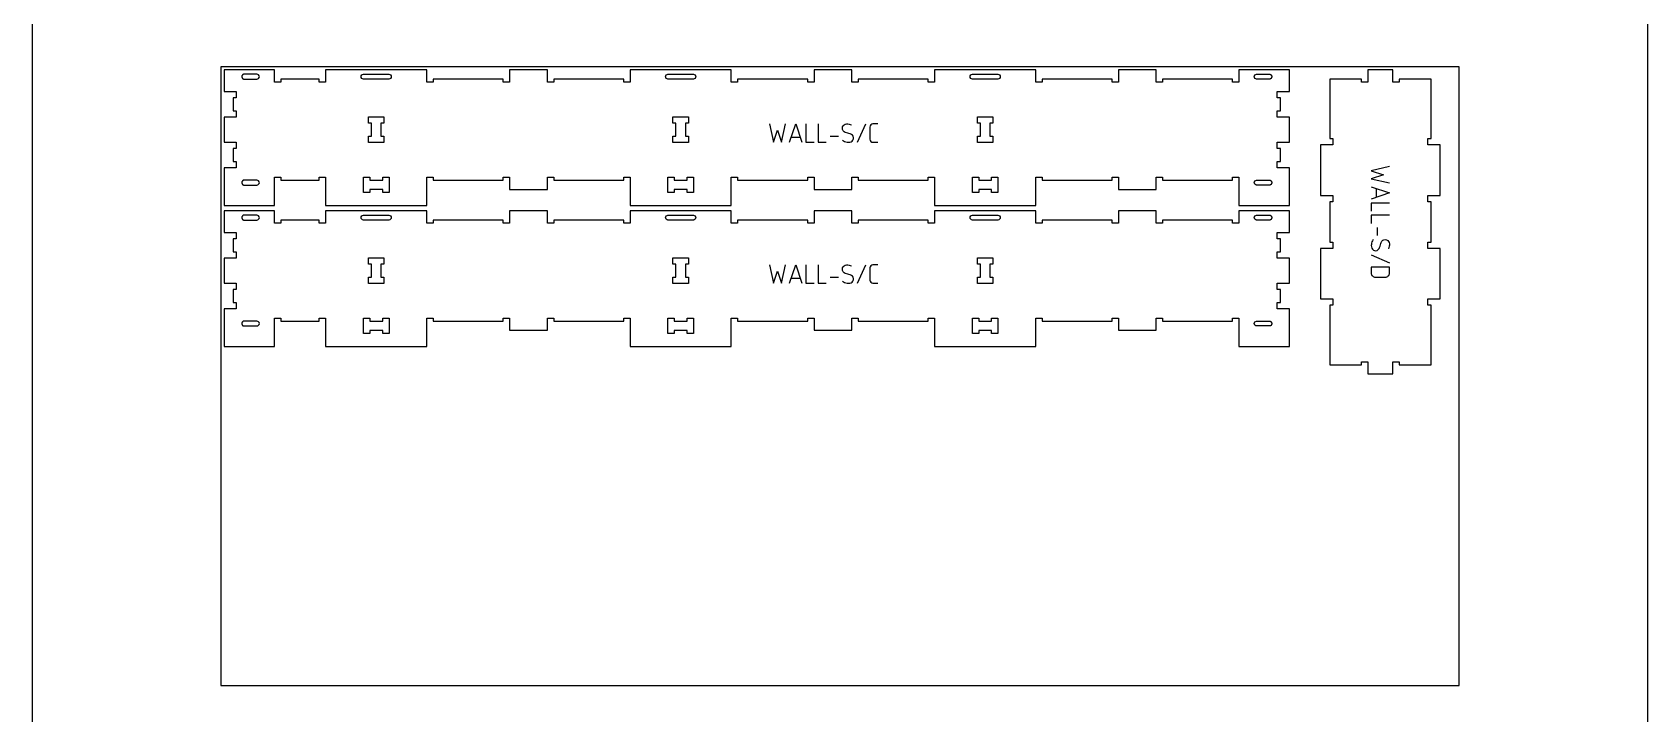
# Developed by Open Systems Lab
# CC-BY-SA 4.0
# Model space of a CAD drawing. Extents: x 0 to 4485, y 0 to 8771.
# Drawn here: x 0 to 3183, y 2395 to 3739 of the extents above; entities that cross this region are included whole.
import ezdxf

# ---------------------------------------------------------------- set-up
doc = ezdxf.new("R2010")
doc.units = 0
for name, color, linetype in [('0_SHEET_SPRUCEPLY_2440X122', 1, 'CONTINUOUS'), ('1_ANYTOOL_1MMDEEP_LABELS_S', 2, 'CONTINUOUS'), ('3_ANYTOOL_CUTTHROUGH_INSID', 4, 'CONTINUOUS'), ('4_ANYTOOL_CUTTHROUGH_OUTSI', 5, 'CONTINUOUS'), ('DONOTCUT', 7, 'CONTINUOUS')]:
    doc.layers.add(name, color=color, linetype=linetype)

msp = doc.modelspace()

# ---------------------------------------------------------------- linework, layer by layer
at = {"layer": '0_SHEET_SPRUCEPLY_2440X122'}
msp.add_lwpolyline([(371.7, 3671.2), (371.7, 2451.2), (2811.7, 2451.2), (2811.7, 3671.2)], close=True, dxfattribs=at)
at = {"layer": '1_ANYTOOL_1MMDEEP_LABELS_S', "color": 2}
for points in [[(1452.5, 3558.4), (1460.5, 3522.4), (1468.5, 3546.4), (1476.5, 3522.4), (1484.5, 3558.4)], [(1492.5, 3522.4), (1504.5, 3558.4), (1516.5, 3522.4)], [(1524.5, 3558.4), (1524.5, 3522.4), (1540.5, 3522.4)], [(1548.5, 3558.4), (1548.5, 3522.4), (1564.5, 3522.4)], [(1572.5, 3534.4), (1588.5, 3534.4)], [(1626.5, 3522.4), (1642.5, 3558.4)], [(1495.9, 3532.4), (1513.2, 3532.4)], [(2674.6, 3474.3), (2638.6, 3466.3), (2662.6, 3458.3), (2638.6, 3450.3), (2674.6, 3442.3)], [(2638.6, 3434.3), (2674.6, 3422.3), (2638.6, 3410.3)], [(2648.6, 3430.9), (2648.6, 3413.6)], [(2674.6, 3402.3), (2638.6, 3402.3), (2638.6, 3386.3)], [(2674.6, 3378.3), (2638.6, 3378.3), (2638.6, 3362.3)], [(2650.6, 3354.3), (2650.6, 3338.3)], [(1452.5, 3280.4), (1460.5, 3244.4), (1468.5, 3268.4), (1476.5, 3244.4), (1484.5, 3280.4)], [(1492.5, 3244.4), (1504.5, 3280.4), (1516.5, 3244.4)], [(1524.5, 3280.4), (1524.5, 3244.4), (1540.5, 3244.4)], [(1548.5, 3280.4), (1548.5, 3244.4), (1564.5, 3244.4)], [(1626.5, 3244.4), (1642.5, 3280.4)], [(2638.6, 3300.3), (2674.6, 3284.3)], [(1495.9, 3254.4), (1513.2, 3254.4)], [(1572.5, 3256.4), (1588.5, 3256.4)]]:
    msp.add_lwpolyline(points, dxfattribs=at)
for points in [[(1596.5, 3526.4, 0.136555), (1605.8, 3522.5, 0.071716), (1610.9, 3522.6, 0.133522), (1615.6, 3524.7, 0.344001), (1617.6, 3534.1, 0.153745), (1614.1, 3537.9, 0.071568), (1609.4, 3539.7, -0.00912), (1604.3, 3541, -0.090615), (1599.7, 3543.1, -0.340346), (1596.9, 3552.5, -0.284273), (1604.6, 3558.4, -0.092596), (1609.6, 3557.9, -0.017533), (1614.5, 3556.4)], [(1666.5, 3558.4), (1656.5, 3558.4, 0.414214), (1650.5, 3552.4), (1650.5, 3528.4, 0.414214), (1656.5, 3522.4), (1666.5, 3522.4)], [(2642.6, 3330.3, 0.136555), (2638.8, 3321, 0.071716), (2638.9, 3315.9, 0.133522), (2641, 3311.2, 0.344001), (2650.4, 3309.2, 0.153745), (2654.1, 3312.7, 0.071568), (2655.9, 3317.4, -0.00912), (2657.2, 3322.5, -0.090615), (2659.4, 3327.1, -0.340346), (2668.8, 3329.9, -0.284273), (2674.6, 3322.2, -0.092596), (2674.2, 3317.2, -0.017533), (2672.6, 3312.3)], [(1596.5, 3248.4, 0.136555), (1605.8, 3244.5, 0.071716), (1610.9, 3244.6, 0.133522), (1615.6, 3246.7, 0.344001), (1617.6, 3256.1, 0.153745), (1614.1, 3259.9, 0.071568), (1609.4, 3261.7, -0.00912), (1604.3, 3263, -0.090615), (1599.7, 3265.1, -0.340346), (1596.9, 3274.5, -0.284273), (1604.6, 3280.4, -0.092596), (1609.6, 3279.9, -0.017533), (1614.5, 3278.4)], [(1666.5, 3280.4), (1656.5, 3280.4, 0.414214), (1650.5, 3274.4), (1650.5, 3250.4, 0.414214), (1656.5, 3244.4), (1666.5, 3244.4)]]:
    msp.add_lwpolyline(points, format="xyb", dxfattribs=at)
msp.add_lwpolyline([(2674.6, 3264.3), (2674.6, 3276.3), (2638.6, 3276.3), (2638.6, 3264.3, 0.414214), (2646.6, 3256.3), (2666.6, 3256.3, 0.414214)], format="xyb", close=True, dxfattribs=at)
at = {"layer": '3_ANYTOOL_CUTTHROUGH_INSID'}
for points in [[(442.7, 3656.5), (417, 3656.5), (416.9, 3656.5), (416.8, 3656.5), (416.7, 3656.5), (416.6, 3656.5), (416.5, 3656.5), (416.4, 3656.4), (416.3, 3656.4), (416.2, 3656.4), (416.1, 3656.4), (416, 3656.4), (415.9, 3656.3), (415.8, 3656.3), (415.7, 3656.3), (415.6, 3656.2), (415.5, 3656.2), (415.4, 3656.1), (415.3, 3656.1), (415.2, 3656), (415.1, 3656), (415, 3655.9), (414.9, 3655.9), (414.9, 3655.8), (414.8, 3655.7), (414.7, 3655.7), (414.6, 3655.6), (414.5, 3655.5), (414.4, 3655.5), (414.4, 3655.4), (414.3, 3655.3), (414.2, 3655.2), (414.1, 3655.1), (414.1, 3655.1), (414, 3655), (413.9, 3654.9), (413.9, 3654.8), (413.8, 3654.7), (413.7, 3654.6), (413.7, 3654.5), (413.6, 3654.4), (413.6, 3654.3), (413.5, 3654.2), (413.5, 3654.1), (413.4, 3654), (413.4, 3653.9), (413.3, 3653.8), (413.3, 3653.7), (413.2, 3653.6), (413.2, 3653.5), (413.2, 3653.4), (413.1, 3653.2), (413.1, 3653.1), (413.1, 3653), (413.1, 3652.9), (413.1, 3652.8), (413, 3652.7), (413, 3652.6), (413, 3652.5), (413, 3652.4), (413, 3652.3), (413, 3652.2), (413, 3652.1), (413, 3652), (413, 3651.8), (413, 3651.7), (413, 3651.6), (413, 3651.5), (413, 3651.4), (413, 3651.3), (413, 3651.2), (413, 3651.1), (413, 3651), (413, 3650.9), (413, 3650.8), (413.1, 3650.7), (413.1, 3650.6), (413.1, 3650.5), (413.1, 3650.3), (413.1, 3650.2), (413.2, 3650.1), (413.2, 3650), (413.2, 3649.9), (413.3, 3649.8), (413.3, 3649.7), (413.4, 3649.6), (413.4, 3649.5), (413.5, 3649.4), (413.5, 3649.3), (413.6, 3649.2), (413.6, 3649.1), (413.7, 3649), (413.7, 3648.9), (413.8, 3648.8), (413.9, 3648.7), (413.9, 3648.6), (414, 3648.5), (414.1, 3648.4), (414.1, 3648.3), (414.2, 3648.3), (414.3, 3648.2), (414.4, 3648.1), (414.4, 3648), (414.5, 3647.9), (414.6, 3647.9), (414.7, 3647.8), (414.8, 3647.7), (414.9, 3647.7), (414.9, 3647.6), (415, 3647.6), (415.1, 3647.5), (415.2, 3647.4), (415.3, 3647.4), (415.4, 3647.3), (415.5, 3647.3), (415.6, 3647.3), (415.7, 3647.2), (415.8, 3647.2), (415.9, 3647.2), (416, 3647.1), (416.1, 3647.1), (416.2, 3647.1), (416.3, 3647.1), (416.4, 3647), (416.5, 3647), (416.6, 3647), (416.7, 3647), (416.8, 3647), (416.9, 3647), (417, 3647), (442.7, 3647, 1)], [(652.7, 3656.5), (702.7, 3656.5, -1), (702.7, 3647), (652.7, 3647, -1)], [(1252.7, 3656.5), (1302.7, 3656.5, -1), (1302.7, 3647), (1252.7, 3647, -1)], [(1852.7, 3656.5), (1902.7, 3656.5, -1), (1902.7, 3647), (1852.7, 3647, -1)], [(2412.7, 3656.5), (2438.4, 3656.5), (2438.5, 3656.5), (2438.6, 3656.5), (2438.7, 3656.5), (2438.8, 3656.5), (2438.9, 3656.5), (2439, 3656.4), (2439.1, 3656.4), (2439.2, 3656.4), (2439.3, 3656.4), (2439.4, 3656.4), (2439.5, 3656.3), (2439.6, 3656.3), (2439.7, 3656.3), (2439.8, 3656.2), (2439.9, 3656.2), (2440, 3656.1), (2440.1, 3656.1), (2440.2, 3656), (2440.3, 3656), (2440.4, 3655.9), (2440.5, 3655.9), (2440.5, 3655.8), (2440.6, 3655.7), (2440.7, 3655.7), (2440.8, 3655.6), (2440.9, 3655.5), (2441, 3655.5), (2441, 3655.4), (2441.1, 3655.3), (2441.2, 3655.2), (2441.3, 3655.1), (2441.3, 3655.1), (2441.4, 3655), (2441.5, 3654.9), (2441.6, 3654.8), (2441.6, 3654.7), (2441.7, 3654.6), (2441.7, 3654.5), (2441.8, 3654.4), (2441.8, 3654.3), (2441.9, 3654.2), (2441.9, 3654.1), (2442, 3654), (2442, 3653.9), (2442.1, 3653.8), (2442.1, 3653.7), (2442.2, 3653.6), (2442.2, 3653.5), (2442.2, 3653.4), (2442.3, 3653.2), (2442.3, 3653.1), (2442.3, 3653), (2442.3, 3652.9), (2442.4, 3652.8), (2442.4, 3652.7), (2442.4, 3652.6), (2442.4, 3652.5), (2442.4, 3652.4), (2442.4, 3652.3), (2442.4, 3652.2), (2442.4, 3652.1), (2442.4, 3652), (2442.5, 3651.8), (2442.5, 3651.7), (2442.5, 3651.6), (2442.4, 3651.5), (2442.4, 3651.4), (2442.4, 3651.3), (2442.4, 3651.2), (2442.4, 3651.1), (2442.4, 3651), (2442.4, 3650.9), (2442.4, 3650.8), (2442.4, 3650.7), (2442.3, 3650.6), (2442.3, 3650.5), (2442.3, 3650.3), (2442.3, 3650.2), (2442.2, 3650.1), (2442.2, 3650), (2442.2, 3649.9), (2442.1, 3649.8), (2442.1, 3649.7), (2442, 3649.6), (2442, 3649.5), (2441.9, 3649.4), (2441.9, 3649.3), (2441.8, 3649.2), (2441.8, 3649.1), (2441.7, 3649), (2441.7, 3648.9), (2441.6, 3648.8), (2441.6, 3648.7), (2441.5, 3648.6), (2441.4, 3648.5), (2441.3, 3648.4), (2441.3, 3648.3), (2441.2, 3648.3), (2441.1, 3648.2), (2441, 3648.1), (2441, 3648), (2440.9, 3647.9), (2440.8, 3647.9), (2440.7, 3647.8), (2440.6, 3647.7), (2440.5, 3647.7), (2440.5, 3647.6), (2440.4, 3647.6), (2440.3, 3647.5), (2440.2, 3647.4), (2440.1, 3647.4), (2440, 3647.3), (2439.9, 3647.3), (2439.8, 3647.3), (2439.7, 3647.2), (2439.6, 3647.2), (2439.5, 3647.2), (2439.4, 3647.1), (2439.3, 3647.1), (2439.2, 3647.1), (2439.1, 3647.1), (2439, 3647), (2438.9, 3647), (2438.8, 3647), (2438.7, 3647), (2438.6, 3647), (2438.5, 3647), (2438.4, 3647), (2412.7, 3647, -1)], [(442.7, 3438, 1), (442.7, 3447.5), (417, 3447.5), (416.9, 3447.5), (416.8, 3447.5), (416.7, 3447.5), (416.6, 3447.5), (416.5, 3447.5), (416.4, 3447.4), (416.3, 3447.4), (416.2, 3447.4), (416.1, 3447.4), (416, 3447.4), (415.9, 3447.3), (415.8, 3447.3), (415.7, 3447.3), (415.6, 3447.2), (415.5, 3447.2), (415.4, 3447.1), (415.3, 3447.1), (415.2, 3447), (415.1, 3447), (415, 3446.9), (414.9, 3446.9), (414.9, 3446.8), (414.8, 3446.7), (414.7, 3446.7), (414.6, 3446.6), (414.5, 3446.5), (414.4, 3446.5), (414.4, 3446.4), (414.3, 3446.3), (414.2, 3446.2), (414.1, 3446.1), (414.1, 3446.1), (414, 3446), (413.9, 3445.9), (413.9, 3445.8), (413.8, 3445.7), (413.7, 3445.6), (413.7, 3445.5), (413.6, 3445.4), (413.6, 3445.3), (413.5, 3445.2), (413.5, 3445.1), (413.4, 3445), (413.4, 3444.9), (413.3, 3444.8), (413.3, 3444.7), (413.2, 3444.6), (413.2, 3444.5), (413.2, 3444.4), (413.1, 3444.2), (413.1, 3444.1), (413.1, 3444), (413.1, 3443.9), (413.1, 3443.8), (413, 3443.7), (413, 3443.6), (413, 3443.5), (413, 3443.4), (413, 3443.3), (413, 3443.2), (413, 3443.1), (413, 3443), (413, 3442.8), (413, 3442.7), (413, 3442.6), (413, 3442.5), (413, 3442.4), (413, 3442.3), (413, 3442.2), (413, 3442.1), (413, 3442), (413, 3441.9), (413, 3441.8), (413.1, 3441.7), (413.1, 3441.6), (413.1, 3441.5), (413.1, 3441.3), (413.1, 3441.2), (413.2, 3441.1), (413.2, 3441), (413.2, 3440.9), (413.3, 3440.8), (413.3, 3440.7), (413.4, 3440.6), (413.4, 3440.5), (413.5, 3440.4), (413.5, 3440.3), (413.6, 3440.2), (413.6, 3440.1), (413.7, 3440), (413.7, 3439.9), (413.8, 3439.8), (413.9, 3439.7), (413.9, 3439.6), (414, 3439.5), (414.1, 3439.4), (414.1, 3439.3), (414.2, 3439.3), (414.3, 3439.2), (414.4, 3439.1), (414.4, 3439), (414.5, 3438.9), (414.6, 3438.9), (414.7, 3438.8), (414.8, 3438.7), (414.9, 3438.7), (414.9, 3438.6), (415, 3438.6), (415.1, 3438.5), (415.2, 3438.4), (415.3, 3438.4), (415.4, 3438.3), (415.5, 3438.3), (415.6, 3438.3), (415.7, 3438.2), (415.8, 3438.2), (415.9, 3438.2), (416, 3438.1), (416.1, 3438.1), (416.2, 3438.1), (416.3, 3438.1), (416.4, 3438), (416.5, 3438), (416.6, 3438), (416.7, 3438), (416.8, 3438), (416.9, 3438), (417, 3438)], [(2412.7, 3438, -1), (2412.7, 3447.5), (2438.4, 3447.5), (2438.5, 3447.5), (2438.6, 3447.5), (2438.7, 3447.5), (2438.8, 3447.5), (2438.9, 3447.5), (2439, 3447.4), (2439.1, 3447.4), (2439.2, 3447.4), (2439.3, 3447.4), (2439.4, 3447.4), (2439.5, 3447.3), (2439.6, 3447.3), (2439.7, 3447.3), (2439.8, 3447.2), (2439.9, 3447.2), (2440, 3447.1), (2440.1, 3447.1), (2440.2, 3447), (2440.3, 3447), (2440.4, 3446.9), (2440.5, 3446.9), (2440.5, 3446.8), (2440.6, 3446.7), (2440.7, 3446.7), (2440.8, 3446.6), (2440.9, 3446.5), (2441, 3446.5), (2441, 3446.4), (2441.1, 3446.3), (2441.2, 3446.2), (2441.3, 3446.1), (2441.3, 3446.1), (2441.4, 3446), (2441.5, 3445.9), (2441.6, 3445.8), (2441.6, 3445.7), (2441.7, 3445.6), (2441.7, 3445.5), (2441.8, 3445.4), (2441.8, 3445.3), (2441.9, 3445.2), (2441.9, 3445.1), (2442, 3445), (2442, 3444.9), (2442.1, 3444.8), (2442.1, 3444.7), (2442.2, 3444.6), (2442.2, 3444.5), (2442.2, 3444.4), (2442.3, 3444.2), (2442.3, 3444.1), (2442.3, 3444), (2442.3, 3443.9), (2442.4, 3443.8), (2442.4, 3443.7), (2442.4, 3443.6), (2442.4, 3443.5), (2442.4, 3443.4), (2442.4, 3443.3), (2442.4, 3443.2), (2442.4, 3443.1), (2442.4, 3443), (2442.5, 3442.8), (2442.5, 3442.7), (2442.5, 3442.6), (2442.4, 3442.5), (2442.4, 3442.4), (2442.4, 3442.3), (2442.4, 3442.2), (2442.4, 3442.1), (2442.4, 3442), (2442.4, 3441.9), (2442.4, 3441.8), (2442.4, 3441.7), (2442.3, 3441.6), (2442.3, 3441.5), (2442.3, 3441.3), (2442.3, 3441.2), (2442.2, 3441.1), (2442.2, 3441), (2442.2, 3440.9), (2442.1, 3440.8), (2442.1, 3440.7), (2442, 3440.6), (2442, 3440.5), (2441.9, 3440.4), (2441.9, 3440.3), (2441.8, 3440.2), (2441.8, 3440.1), (2441.7, 3440), (2441.7, 3439.9), (2441.6, 3439.8), (2441.6, 3439.7), (2441.5, 3439.6), (2441.4, 3439.5), (2441.3, 3439.4), (2441.3, 3439.3), (2441.2, 3439.3), (2441.1, 3439.2), (2441, 3439.1), (2441, 3439), (2440.9, 3438.9), (2440.8, 3438.9), (2440.7, 3438.8), (2440.6, 3438.7), (2440.5, 3438.7), (2440.5, 3438.6), (2440.4, 3438.6), (2440.3, 3438.5), (2440.2, 3438.4), (2440.1, 3438.4), (2440, 3438.3), (2439.9, 3438.3), (2439.8, 3438.3), (2439.7, 3438.2), (2439.6, 3438.2), (2439.5, 3438.2), (2439.4, 3438.1), (2439.3, 3438.1), (2439.2, 3438.1), (2439.1, 3438.1), (2439, 3438), (2438.9, 3438), (2438.8, 3438), (2438.7, 3438), (2438.6, 3438), (2438.5, 3438), (2438.4, 3438)], [(442.7, 3378.5), (417, 3378.5), (416.9, 3378.5), (416.8, 3378.5), (416.7, 3378.5), (416.6, 3378.5), (416.5, 3378.5), (416.4, 3378.4), (416.3, 3378.4), (416.2, 3378.4), (416.1, 3378.4), (416, 3378.4), (415.9, 3378.3), (415.8, 3378.3), (415.7, 3378.3), (415.6, 3378.2), (415.5, 3378.2), (415.4, 3378.1), (415.3, 3378.1), (415.2, 3378), (415.1, 3378), (415, 3377.9), (414.9, 3377.9), (414.9, 3377.8), (414.8, 3377.7), (414.7, 3377.7), (414.6, 3377.6), (414.5, 3377.5), (414.4, 3377.5), (414.4, 3377.4), (414.3, 3377.3), (414.2, 3377.2), (414.1, 3377.1), (414.1, 3377.1), (414, 3377), (413.9, 3376.9), (413.9, 3376.8), (413.8, 3376.7), (413.7, 3376.6), (413.7, 3376.5), (413.6, 3376.4), (413.6, 3376.3), (413.5, 3376.2), (413.5, 3376.1), (413.4, 3376), (413.4, 3375.9), (413.3, 3375.8), (413.3, 3375.7), (413.2, 3375.6), (413.2, 3375.5), (413.2, 3375.4), (413.1, 3375.2), (413.1, 3375.1), (413.1, 3375), (413.1, 3374.9), (413.1, 3374.8), (413, 3374.7), (413, 3374.6), (413, 3374.5), (413, 3374.4), (413, 3374.3), (413, 3374.2), (413, 3374.1), (413, 3374), (413, 3373.8), (413, 3373.7), (413, 3373.6), (413, 3373.5), (413, 3373.4), (413, 3373.3), (413, 3373.2), (413, 3373.1), (413, 3373), (413, 3372.9), (413, 3372.8), (413.1, 3372.7), (413.1, 3372.6), (413.1, 3372.5), (413.1, 3372.3), (413.1, 3372.2), (413.2, 3372.1), (413.2, 3372), (413.2, 3371.9), (413.3, 3371.8), (413.3, 3371.7), (413.4, 3371.6), (413.4, 3371.5), (413.5, 3371.4), (413.5, 3371.3), (413.6, 3371.2), (413.6, 3371.1), (413.7, 3371), (413.7, 3370.9), (413.8, 3370.8), (413.9, 3370.7), (413.9, 3370.6), (414, 3370.5), (414.1, 3370.4), (414.1, 3370.3), (414.2, 3370.3), (414.3, 3370.2), (414.4, 3370.1), (414.4, 3370), (414.5, 3369.9), (414.6, 3369.9), (414.7, 3369.8), (414.8, 3369.7), (414.9, 3369.7), (414.9, 3369.6), (415, 3369.6), (415.1, 3369.5), (415.2, 3369.4), (415.3, 3369.4), (415.4, 3369.3), (415.5, 3369.3), (415.6, 3369.3), (415.7, 3369.2), (415.8, 3369.2), (415.9, 3369.2), (416, 3369.1), (416.1, 3369.1), (416.2, 3369.1), (416.3, 3369.1), (416.4, 3369), (416.5, 3369), (416.6, 3369), (416.7, 3369), (416.8, 3369), (416.9, 3369), (417, 3369), (442.7, 3369, 1)], [(652.7, 3378.5), (702.7, 3378.5, -1), (702.7, 3369), (652.7, 3369, -1)], [(1252.7, 3378.5), (1302.7, 3378.5, -1), (1302.7, 3369), (1252.7, 3369, -1)], [(1852.7, 3378.5), (1902.7, 3378.5, -1), (1902.7, 3369), (1852.7, 3369, -1)], [(2412.7, 3378.5), (2438.4, 3378.5), (2438.5, 3378.5), (2438.6, 3378.5), (2438.7, 3378.5), (2438.8, 3378.5), (2438.9, 3378.5), (2439, 3378.4), (2439.1, 3378.4), (2439.2, 3378.4), (2439.3, 3378.4), (2439.4, 3378.4), (2439.5, 3378.3), (2439.6, 3378.3), (2439.7, 3378.3), (2439.8, 3378.2), (2439.9, 3378.2), (2440, 3378.1), (2440.1, 3378.1), (2440.2, 3378), (2440.3, 3378), (2440.4, 3377.9), (2440.5, 3377.9), (2440.5, 3377.8), (2440.6, 3377.7), (2440.7, 3377.7), (2440.8, 3377.6), (2440.9, 3377.5), (2441, 3377.5), (2441, 3377.4), (2441.1, 3377.3), (2441.2, 3377.2), (2441.3, 3377.1), (2441.3, 3377.1), (2441.4, 3377), (2441.5, 3376.9), (2441.6, 3376.8), (2441.6, 3376.7), (2441.7, 3376.6), (2441.7, 3376.5), (2441.8, 3376.4), (2441.8, 3376.3), (2441.9, 3376.2), (2441.9, 3376.1), (2442, 3376), (2442, 3375.9), (2442.1, 3375.8), (2442.1, 3375.7), (2442.2, 3375.6), (2442.2, 3375.5), (2442.2, 3375.4), (2442.3, 3375.2), (2442.3, 3375.1), (2442.3, 3375), (2442.3, 3374.9), (2442.4, 3374.8), (2442.4, 3374.7), (2442.4, 3374.6), (2442.4, 3374.5), (2442.4, 3374.4), (2442.4, 3374.3), (2442.4, 3374.2), (2442.4, 3374.1), (2442.4, 3374), (2442.5, 3373.8), (2442.5, 3373.7), (2442.5, 3373.6), (2442.4, 3373.5), (2442.4, 3373.4), (2442.4, 3373.3), (2442.4, 3373.2), (2442.4, 3373.1), (2442.4, 3373), (2442.4, 3372.9), (2442.4, 3372.8), (2442.4, 3372.7), (2442.3, 3372.6), (2442.3, 3372.5), (2442.3, 3372.3), (2442.3, 3372.2), (2442.2, 3372.1), (2442.2, 3372), (2442.2, 3371.9), (2442.1, 3371.8), (2442.1, 3371.7), (2442, 3371.6), (2442, 3371.5), (2441.9, 3371.4), (2441.9, 3371.3), (2441.8, 3371.2), (2441.8, 3371.1), (2441.7, 3371), (2441.7, 3370.9), (2441.6, 3370.8), (2441.6, 3370.7), (2441.5, 3370.6), (2441.4, 3370.5), (2441.3, 3370.4), (2441.3, 3370.3), (2441.2, 3370.3), (2441.1, 3370.2), (2441, 3370.1), (2441, 3370), (2440.9, 3369.9), (2440.8, 3369.9), (2440.7, 3369.8), (2440.6, 3369.7), (2440.5, 3369.7), (2440.5, 3369.6), (2440.4, 3369.6), (2440.3, 3369.5), (2440.2, 3369.4), (2440.1, 3369.4), (2440, 3369.3), (2439.9, 3369.3), (2439.8, 3369.3), (2439.7, 3369.2), (2439.6, 3369.2), (2439.5, 3369.2), (2439.4, 3369.1), (2439.3, 3369.1), (2439.2, 3369.1), (2439.1, 3369.1), (2439, 3369), (2438.9, 3369), (2438.8, 3369), (2438.7, 3369), (2438.6, 3369), (2438.5, 3369), (2438.4, 3369), (2412.7, 3369, -1)], [(442.7, 3160, 1), (442.7, 3169.5), (417, 3169.5), (416.9, 3169.5), (416.8, 3169.5), (416.7, 3169.5), (416.6, 3169.5), (416.5, 3169.5), (416.4, 3169.4), (416.3, 3169.4), (416.2, 3169.4), (416.1, 3169.4), (416, 3169.4), (415.9, 3169.3), (415.8, 3169.3), (415.7, 3169.3), (415.6, 3169.2), (415.5, 3169.2), (415.4, 3169.1), (415.3, 3169.1), (415.2, 3169), (415.1, 3169), (415, 3168.9), (414.9, 3168.9), (414.9, 3168.8), (414.8, 3168.7), (414.7, 3168.7), (414.6, 3168.6), (414.5, 3168.5), (414.4, 3168.5), (414.4, 3168.4), (414.3, 3168.3), (414.2, 3168.2), (414.1, 3168.1), (414.1, 3168.1), (414, 3168), (413.9, 3167.9), (413.9, 3167.8), (413.8, 3167.7), (413.7, 3167.6), (413.7, 3167.5), (413.6, 3167.4), (413.6, 3167.3), (413.5, 3167.2), (413.5, 3167.1), (413.4, 3167), (413.4, 3166.9), (413.3, 3166.8), (413.3, 3166.7), (413.2, 3166.6), (413.2, 3166.5), (413.2, 3166.4), (413.1, 3166.2), (413.1, 3166.1), (413.1, 3166), (413.1, 3165.9), (413.1, 3165.8), (413, 3165.7), (413, 3165.6), (413, 3165.5), (413, 3165.4), (413, 3165.3), (413, 3165.2), (413, 3165.1), (413, 3165), (413, 3164.8), (413, 3164.7), (413, 3164.6), (413, 3164.5), (413, 3164.4), (413, 3164.3), (413, 3164.2), (413, 3164.1), (413, 3164), (413, 3163.9), (413, 3163.8), (413.1, 3163.7), (413.1, 3163.6), (413.1, 3163.5), (413.1, 3163.3), (413.1, 3163.2), (413.2, 3163.1), (413.2, 3163), (413.2, 3162.9), (413.3, 3162.8), (413.3, 3162.7), (413.4, 3162.6), (413.4, 3162.5), (413.5, 3162.4), (413.5, 3162.3), (413.6, 3162.2), (413.6, 3162.1), (413.7, 3162), (413.7, 3161.9), (413.8, 3161.8), (413.9, 3161.7), (413.9, 3161.6), (414, 3161.5), (414.1, 3161.4), (414.1, 3161.3), (414.2, 3161.3), (414.3, 3161.2), (414.4, 3161.1), (414.4, 3161), (414.5, 3160.9), (414.6, 3160.9), (414.7, 3160.8), (414.8, 3160.7), (414.9, 3160.7), (414.9, 3160.6), (415, 3160.6), (415.1, 3160.5), (415.2, 3160.4), (415.3, 3160.4), (415.4, 3160.3), (415.5, 3160.3), (415.6, 3160.3), (415.7, 3160.2), (415.8, 3160.2), (415.9, 3160.2), (416, 3160.1), (416.1, 3160.1), (416.2, 3160.1), (416.3, 3160.1), (416.4, 3160), (416.5, 3160), (416.6, 3160), (416.7, 3160), (416.8, 3160), (416.9, 3160), (417, 3160)], [(2412.7, 3160, -1), (2412.7, 3169.5), (2438.4, 3169.5), (2438.5, 3169.5), (2438.6, 3169.5), (2438.7, 3169.5), (2438.8, 3169.5), (2438.9, 3169.5), (2439, 3169.4), (2439.1, 3169.4), (2439.2, 3169.4), (2439.3, 3169.4), (2439.4, 3169.4), (2439.5, 3169.3), (2439.6, 3169.3), (2439.7, 3169.3), (2439.8, 3169.2), (2439.9, 3169.2), (2440, 3169.1), (2440.1, 3169.1), (2440.2, 3169), (2440.3, 3169), (2440.4, 3168.9), (2440.5, 3168.9), (2440.5, 3168.8), (2440.6, 3168.7), (2440.7, 3168.7), (2440.8, 3168.6), (2440.9, 3168.5), (2441, 3168.5), (2441, 3168.4), (2441.1, 3168.3), (2441.2, 3168.2), (2441.3, 3168.1), (2441.3, 3168.1), (2441.4, 3168), (2441.5, 3167.9), (2441.6, 3167.8), (2441.6, 3167.7), (2441.7, 3167.6), (2441.7, 3167.5), (2441.8, 3167.4), (2441.8, 3167.3), (2441.9, 3167.2), (2441.9, 3167.1), (2442, 3167), (2442, 3166.9), (2442.1, 3166.8), (2442.1, 3166.7), (2442.2, 3166.6), (2442.2, 3166.5), (2442.2, 3166.4), (2442.3, 3166.2), (2442.3, 3166.1), (2442.3, 3166), (2442.3, 3165.9), (2442.4, 3165.8), (2442.4, 3165.7), (2442.4, 3165.6), (2442.4, 3165.5), (2442.4, 3165.4), (2442.4, 3165.3), (2442.4, 3165.2), (2442.4, 3165.1), (2442.4, 3165), (2442.5, 3164.8), (2442.5, 3164.7), (2442.5, 3164.6), (2442.4, 3164.5), (2442.4, 3164.4), (2442.4, 3164.3), (2442.4, 3164.2), (2442.4, 3164.1), (2442.4, 3164), (2442.4, 3163.9), (2442.4, 3163.8), (2442.4, 3163.7), (2442.3, 3163.6), (2442.3, 3163.5), (2442.3, 3163.3), (2442.3, 3163.2), (2442.2, 3163.1), (2442.2, 3163), (2442.2, 3162.9), (2442.1, 3162.8), (2442.1, 3162.7), (2442, 3162.6), (2442, 3162.5), (2441.9, 3162.4), (2441.9, 3162.3), (2441.8, 3162.2), (2441.8, 3162.1), (2441.7, 3162), (2441.7, 3161.9), (2441.6, 3161.8), (2441.6, 3161.7), (2441.5, 3161.6), (2441.4, 3161.5), (2441.3, 3161.4), (2441.3, 3161.3), (2441.2, 3161.3), (2441.1, 3161.2), (2441, 3161.1), (2441, 3161), (2440.9, 3160.9), (2440.8, 3160.9), (2440.7, 3160.8), (2440.6, 3160.7), (2440.5, 3160.7), (2440.5, 3160.6), (2440.4, 3160.6), (2440.3, 3160.5), (2440.2, 3160.4), (2440.1, 3160.4), (2440, 3160.3), (2439.9, 3160.3), (2439.8, 3160.3), (2439.7, 3160.2), (2439.6, 3160.2), (2439.5, 3160.2), (2439.4, 3160.1), (2439.3, 3160.1), (2439.2, 3160.1), (2439.1, 3160.1), (2439, 3160), (2438.9, 3160), (2438.8, 3160), (2438.7, 3160), (2438.6, 3160), (2438.5, 3160), (2438.4, 3160)]]:
    msp.add_lwpolyline(points, format="xyb", close=True, dxfattribs=at)
for points in [[(668.5, 3534.4), (668.5, 3559.9), (662.5, 3559.9), (662.5, 3572.4), (693, 3572.4), (693, 3559.9), (687, 3559.9), (687, 3534.4), (693, 3534.4), (693, 3521.9), (662.5, 3521.9), (662.5, 3534.4)], [(1268.5, 3534.4), (1268.5, 3559.9), (1262.5, 3559.9), (1262.5, 3572.4), (1293, 3572.4), (1293, 3559.9), (1287, 3559.9), (1287, 3534.4), (1293, 3534.4), (1293, 3521.9), (1262.5, 3521.9), (1262.5, 3534.4)], [(1868.5, 3534.4), (1868.5, 3559.9), (1862.5, 3559.9), (1862.5, 3572.4), (1893, 3572.4), (1893, 3559.9), (1887, 3559.9), (1887, 3534.4), (1893, 3534.4), (1893, 3521.9), (1862.5, 3521.9), (1862.5, 3534.4)], [(690.5, 3429), (665, 3429), (665, 3423), (652.5, 3423), (652.5, 3453.5), (665, 3453.5), (665, 3447.5), (690.5, 3447.5), (690.5, 3453.5), (703, 3453.5), (703, 3423), (690.5, 3423)], [(1290.5, 3429), (1265, 3429), (1265, 3423), (1252.5, 3423), (1252.5, 3453.5), (1265, 3453.5), (1265, 3447.5), (1290.5, 3447.5), (1290.5, 3453.5), (1303, 3453.5), (1303, 3423), (1290.5, 3423)], [(1890.5, 3429), (1865, 3429), (1865, 3423), (1852.5, 3423), (1852.5, 3453.5), (1865, 3453.5), (1865, 3447.5), (1890.5, 3447.5), (1890.5, 3453.5), (1903, 3453.5), (1903, 3423), (1890.5, 3423)], [(668.5, 3256.4), (668.5, 3281.9), (662.5, 3281.9), (662.5, 3294.4), (693, 3294.4), (693, 3281.9), (687, 3281.9), (687, 3256.4), (693, 3256.4), (693, 3243.9), (662.5, 3243.9), (662.5, 3256.4)], [(1268.5, 3256.4), (1268.5, 3281.9), (1262.5, 3281.9), (1262.5, 3294.4), (1293, 3294.4), (1293, 3281.9), (1287, 3281.9), (1287, 3256.4), (1293, 3256.4), (1293, 3243.9), (1262.5, 3243.9), (1262.5, 3256.4)], [(1868.5, 3256.4), (1868.5, 3281.9), (1862.5, 3281.9), (1862.5, 3294.4), (1893, 3294.4), (1893, 3281.9), (1887, 3281.9), (1887, 3256.4), (1893, 3256.4), (1893, 3243.9), (1862.5, 3243.9), (1862.5, 3256.4)], [(690.5, 3151), (665, 3151), (665, 3145), (652.5, 3145), (652.5, 3175.5), (665, 3175.5), (665, 3169.5), (690.5, 3169.5), (690.5, 3175.5), (703, 3175.5), (703, 3145), (690.5, 3145)], [(1290.5, 3151), (1265, 3151), (1265, 3145), (1252.5, 3145), (1252.5, 3175.5), (1265, 3175.5), (1265, 3169.5), (1290.5, 3169.5), (1290.5, 3175.5), (1303, 3175.5), (1303, 3145), (1290.5, 3145)], [(1890.5, 3151), (1865, 3151), (1865, 3145), (1852.5, 3145), (1852.5, 3175.5), (1865, 3175.5), (1865, 3169.5), (1890.5, 3169.5), (1890.5, 3175.5), (1903, 3175.5), (1903, 3145), (1890.5, 3145)]]:
    msp.add_lwpolyline(points, close=True, dxfattribs=at)
at = {"layer": '4_ANYTOOL_CUTTHROUGH_OUTSI'}
for points in [[(790, 3647), (790, 3641), (777.5, 3641), (777.5, 3665), (578, 3665), (578, 3641), (565.5, 3641), (565.5, 3647), (490, 3647), (490, 3641), (477.5, 3641), (477.5, 3665), (378, 3665), (378, 3622.5), (402, 3622.5), (402, 3610), (396, 3610), (396, 3584.5), (402, 3584.5), (402, 3572), (378, 3572), (378, 3522.5), (402, 3522.5), (402, 3510), (396, 3510), (396, 3484.5), (402, 3484.5), (402, 3472), (378, 3472), (378, 3397.5), (477.5, 3397.5), (477.5, 3453.5), (490, 3453.5), (490, 3447.5), (565.5, 3447.5), (565.5, 3453.5), (578, 3453.5), (578, 3397.5), (777.5, 3397.5), (777.5, 3453.5), (790, 3453.5), (790, 3447.5), (928, 3447.5), (928, 3453.5), (940.5, 3453.5), (940.5, 3429.5), (1015, 3429.5), (1015, 3453.5), (1027.5, 3453.5), (1027.5, 3447.5), (1165.5, 3447.5), (1165.5, 3453.5), (1178, 3453.5), (1178, 3397.5), (1377.5, 3397.5), (1377.5, 3453.5), (1390, 3453.5), (1390, 3447.5), (1528, 3447.5), (1528, 3453.5), (1540.5, 3453.5), (1540.5, 3429.5), (1615, 3429.5), (1615, 3453.5), (1627.5, 3453.5), (1627.5, 3447.5), (1765.5, 3447.5), (1765.5, 3453.5), (1778, 3453.5), (1778, 3397.5), (1977.5, 3397.5), (1977.5, 3453.5), (1990, 3453.5), (1990, 3447.5), (2128, 3447.5), (2128, 3453.5), (2140.5, 3453.5), (2140.5, 3429.5), (2215, 3429.5), (2215, 3453.5), (2227.5, 3453.5), (2227.5, 3447.5), (2365.5, 3447.5), (2365.5, 3453.5), (2378, 3453.5), (2378, 3397.5), (2477.5, 3397.5), (2477.5, 3472), (2453.5, 3472), (2453.5, 3484.5), (2459.5, 3484.5), (2459.5, 3510), (2453.5, 3510), (2453.5, 3522.5), (2477.5, 3522.5), (2477.5, 3572), (2453.5, 3572), (2453.5, 3584.5), (2459.5, 3584.5), (2459.5, 3610), (2453.5, 3610), (2453.5, 3622.5), (2477.5, 3622.5), (2477.5, 3665), (2378, 3665), (2378, 3641), (2365.5, 3641), (2365.5, 3647), (2227.5, 3647), (2227.5, 3641), (2215, 3641), (2215, 3665), (2140.5, 3665), (2140.5, 3641), (2128, 3641), (2128, 3647), (1990, 3647), (1990, 3641), (1977.5, 3641), (1977.5, 3665), (1778, 3665), (1778, 3641), (1765.5, 3641), (1765.5, 3647), (1627.5, 3647), (1627.5, 3641), (1615, 3641), (1615, 3665), (1540.5, 3665), (1540.5, 3641), (1528, 3641), (1528, 3647), (1390, 3647), (1390, 3641), (1377.5, 3641), (1377.5, 3665), (1178, 3665), (1178, 3641), (1165.5, 3641), (1165.5, 3647), (1027.5, 3647), (1027.5, 3641), (1015, 3641), (1015, 3665), (940.5, 3665), (940.5, 3641), (928, 3641), (928, 3647)], [(2774.4, 3213.5), (2774.4, 3313), (2750.4, 3313), (2750.4, 3325.5), (2756.4, 3325.5), (2756.4, 3405), (2750.4, 3405), (2750.4, 3417.5), (2774.4, 3417.5), (2774.4, 3517), (2750.4, 3517), (2750.4, 3529.5), (2756.4, 3529.5), (2756.4, 3647), (2693.9, 3647), (2693.9, 3641), (2681.4, 3641), (2681.4, 3665), (2631.9, 3665), (2631.9, 3641), (2619.4, 3641), (2619.4, 3647), (2556.9, 3647), (2556.9, 3529.5), (2562.9, 3529.5), (2562.9, 3517), (2538.9, 3517), (2538.9, 3417.5), (2562.9, 3417.5), (2562.9, 3405), (2556.9, 3405), (2556.9, 3325.5), (2562.9, 3325.5), (2562.9, 3313), (2538.9, 3313), (2538.9, 3213.5), (2562.9, 3213.5), (2562.9, 3201), (2556.9, 3201), (2556.9, 3083.5), (2619.4, 3083.5), (2619.4, 3089.5), (2631.9, 3089.5), (2631.9, 3065.5), (2681.4, 3065.5), (2681.4, 3089.5), (2693.9, 3089.5), (2693.9, 3083.5), (2756.4, 3083.5), (2756.4, 3201), (2750.4, 3201), (2750.4, 3213.5)], [(790, 3369), (790, 3363), (777.5, 3363), (777.5, 3387), (578, 3387), (578, 3363), (565.5, 3363), (565.5, 3369), (490, 3369), (490, 3363), (477.5, 3363), (477.5, 3387), (378, 3387), (378, 3344.5), (402, 3344.5), (402, 3332), (396, 3332), (396, 3306.5), (402, 3306.5), (402, 3294), (378, 3294), (378, 3244.5), (402, 3244.5), (402, 3232), (396, 3232), (396, 3206.5), (402, 3206.5), (402, 3194), (378, 3194), (378, 3119.5), (477.5, 3119.5), (477.5, 3175.5), (490, 3175.5), (490, 3169.5), (565.5, 3169.5), (565.5, 3175.5), (578, 3175.5), (578, 3119.5), (777.5, 3119.5), (777.5, 3175.5), (790, 3175.5), (790, 3169.5), (928, 3169.5), (928, 3175.5), (940.5, 3175.5), (940.5, 3151.5), (1015, 3151.5), (1015, 3175.5), (1027.5, 3175.5), (1027.5, 3169.5), (1165.5, 3169.5), (1165.5, 3175.5), (1178, 3175.5), (1178, 3119.5), (1377.5, 3119.5), (1377.5, 3175.5), (1390, 3175.5), (1390, 3169.5), (1528, 3169.5), (1528, 3175.5), (1540.5, 3175.5), (1540.5, 3151.5), (1615, 3151.5), (1615, 3175.5), (1627.5, 3175.5), (1627.5, 3169.5), (1765.5, 3169.5), (1765.5, 3175.5), (1778, 3175.5), (1778, 3119.5), (1977.5, 3119.5), (1977.5, 3175.5), (1990, 3175.5), (1990, 3169.5), (2128, 3169.5), (2128, 3175.5), (2140.5, 3175.5), (2140.5, 3151.5), (2215, 3151.5), (2215, 3175.5), (2227.5, 3175.5), (2227.5, 3169.5), (2365.5, 3169.5), (2365.5, 3175.5), (2378, 3175.5), (2378, 3119.5), (2477.5, 3119.5), (2477.5, 3194), (2453.5, 3194), (2453.5, 3206.5), (2459.5, 3206.5), (2459.5, 3232), (2453.5, 3232), (2453.5, 3244.5), (2477.5, 3244.5), (2477.5, 3294), (2453.5, 3294), (2453.5, 3306.5), (2459.5, 3306.5), (2459.5, 3332), (2453.5, 3332), (2453.5, 3344.5), (2477.5, 3344.5), (2477.5, 3387), (2378, 3387), (2378, 3363), (2365.5, 3363), (2365.5, 3369), (2227.5, 3369), (2227.5, 3363), (2215, 3363), (2215, 3387), (2140.5, 3387), (2140.5, 3363), (2128, 3363), (2128, 3369), (1990, 3369), (1990, 3363), (1977.5, 3363), (1977.5, 3387), (1778, 3387), (1778, 3363), (1765.5, 3363), (1765.5, 3369), (1627.5, 3369), (1627.5, 3363), (1615, 3363), (1615, 3387), (1540.5, 3387), (1540.5, 3363), (1528, 3363), (1528, 3369), (1390, 3369), (1390, 3363), (1377.5, 3363), (1377.5, 3387), (1178, 3387), (1178, 3363), (1165.5, 3363), (1165.5, 3369), (1027.5, 3369), (1027.5, 3363), (1015, 3363), (1015, 3387), (940.5, 3387), (940.5, 3363), (928, 3363), (928, 3369)]]:
    msp.add_lwpolyline(points, close=True, dxfattribs=at)
at = {"layer": 'DONOTCUT'}
msp.add_lwpolyline([(0, 0), (3183.4, 0), (3183.4, 5593.4), (0, 5593.4)], close=True, dxfattribs=at)

doc.saveas('drawing.dxf')
